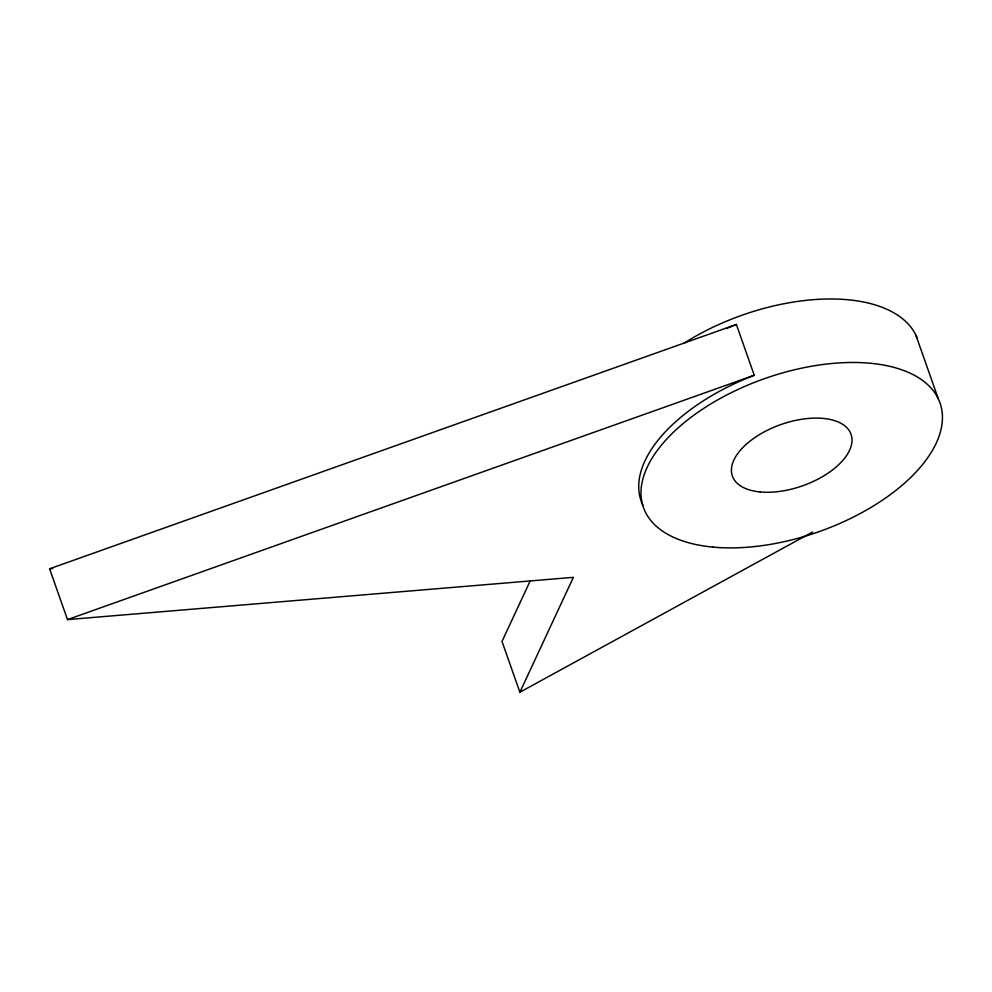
<?xml version="1.0" encoding="UTF-8"?>
<svg xmlns="http://www.w3.org/2000/svg" width="992" height="992" viewBox="0 0 992 992"><rect width="100%" height="100%" fill="white"/><g stroke="black" fill="none" stroke-linecap="round" stroke-linejoin="round"><path stroke-width="1.49" d="M530.05 581.188L502.002 641.44L519.895 692.23L812.634 531.997M519.895 692.23L573.376 577.332L67.493 619.603L49.6 568.8L736.374 324.471L754.255 375.261A157.232 81.22 -19.4 0 0 642.903 505.263M67.493 619.603L754.255 375.261M49.6 568.8L52.688 568.552M915.926 335.271L938.283 398.759M683.972 343.22A157.232 81.22 -19.4 0 1 917.129 338.036M726.553 328.451A157.232 81.22 -19.4 0 1 736.374 324.471M712.975 547.1A157.232 81.22 -19.4 0 0 942.4 419.728A157.232 81.22 -19.4 0 0 719.758 398.722A157.232 81.22 -19.4 0 0 712.975 547.1M760.219 491.958A62.893 32.488 -19.4 0 0 851.992 441.006A62.893 32.488 -19.4 0 0 762.935 432.599A62.893 32.488 -19.4 0 0 760.219 491.958"/></g></svg>
